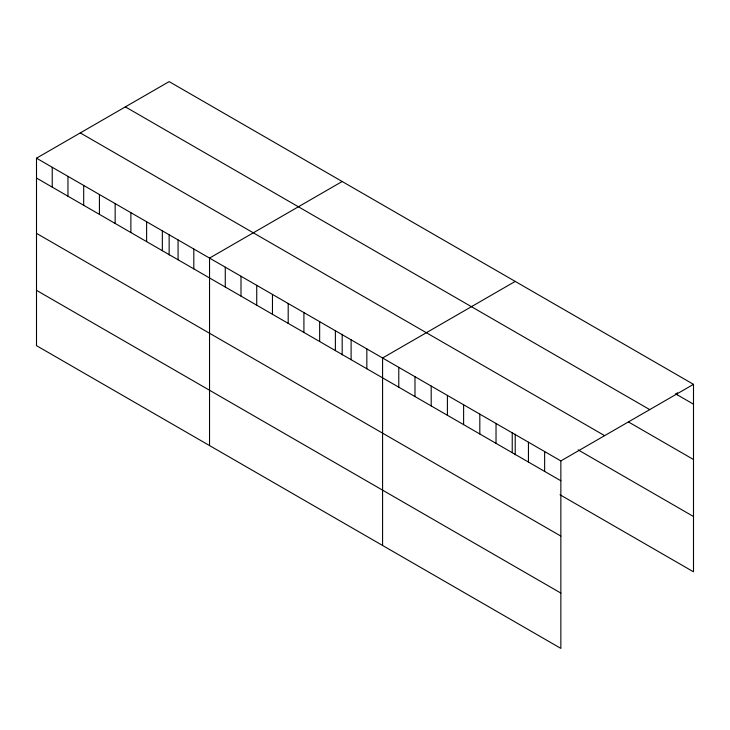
<?xml version="1.0" encoding="UTF-8"?>
<svg xmlns="http://www.w3.org/2000/svg" width="730" height="730" viewBox="0 0 730 730"><rect width="100%" height="100%" fill="white"/><g stroke="black" fill="none" stroke-linecap="round" stroke-linejoin="round"><path stroke-width="1.09" d="M36.5 158.191L560.859 460.922L560.859 648.395L36.5 345.664L36.5 158.191L169.141 81.605L693.5 384.336L693.5 571.809L560.029 494.758M342.178 181.505L209.537 258.091L209.537 445.565M515.216 281.406L382.575 357.992L382.575 545.465M560.859 460.922L693.5 384.336M675.387 393.735L693.5 404.192M125.368 106.881L649.727 409.612M628.667 422.077L693.5 459.508M80.273 132.915L604.632 435.646M578.142 449.899L693.5 516.502M36.5 178.047L560.859 480.778M36.5 233.354L560.859 536.094M36.5 290.348L560.859 593.079M677.294 392.63L677.294 394.839M544.644 451.56L544.644 471.416M528.438 442.207L528.438 462.063M515.216 434.177L515.216 454.781M512.232 432.853L512.232 452.7M496.026 423.491L496.026 443.347M479.82 414.138L479.82 433.994M463.614 404.776L463.614 424.632M447.408 395.423L447.408 415.279M431.193 386.06L431.193 405.916M414.987 376.707L414.987 396.563M398.781 367.345L398.781 387.201M366.843 348.913L366.843 368.769M351.112 339.824L351.112 359.68M342.178 334.276L342.178 354.88M335.38 330.745L335.38 350.601M319.649 321.665L319.649 341.521M303.917 312.586L303.917 332.433M288.195 303.498L288.195 323.353M272.463 294.418L272.463 314.274M256.732 285.339L256.732 305.195M241 276.25L241 296.106M225.269 267.171L225.269 287.027M193.806 249.003L193.806 268.859M178.074 239.924L178.074 259.78M169.141 234.376L169.141 254.98M162.343 230.844L162.343 250.7M146.611 221.765L146.611 241.621M130.88 212.676L130.88 232.532M115.157 203.597L115.157 223.453M99.426 194.518L99.426 214.374M83.694 185.429L83.694 205.285M67.963 176.35L67.963 196.206M52.232 167.27L52.232 187.126"/></g></svg>
